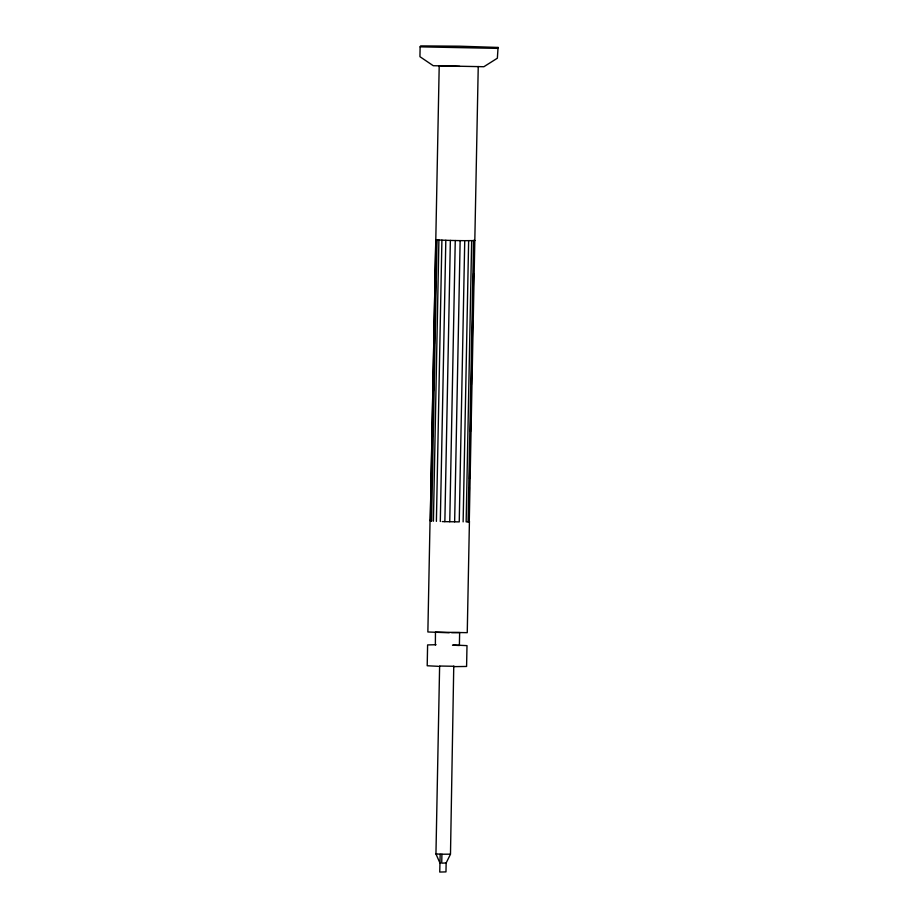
<?xml version="1.0" encoding="UTF-8"?>
<svg xmlns="http://www.w3.org/2000/svg" width="918" height="918" viewBox="0 0 918 918"><rect width="100%" height="100%" fill="white"/><g stroke="black" fill="none" stroke-linecap="round" stroke-linejoin="round"><path stroke-width="1.38" d="M420.123 46.852L419.939 56.686L433.262 65.717L483.866 66.727L497.361 58.213L498.061 47.438L459.608 46.198L420.639 45.9L420.123 46.852L497.556 48.379L498.061 47.438M430.049 520.322L427.868 631.974L449.177 632.777M430.29 520.231L439.206 65.844M431.012 515.262L430.898 520.976L430.301 520.908L431.563 520.885M431.632 483.855L431.908 469.58M432.55 436.75L432.837 422.475M433.078 409.635L433.135 406.777M433.445 391.068L433.755 375.37M433.973 363.953L434.065 359.672M434.375 343.963L434.673 328.265M434.902 316.848L434.96 313.99M435.293 296.858L435.602 281.16M435.798 271.166L435.878 266.886M436.188 251.176L436.406 239.759L435.809 239.69L437.071 239.667M430.255 520.345L435.798 239.805L437.037 239.873L431.609 521.149M433.411 521.229L438.907 240.011L437.037 239.873M436.394 521.367L441.902 240.149L438.907 240.011M440.307 521.504L445.815 240.298L441.902 240.149M439.619 665.986L435.947 853.97L439.997 863.115M474.136 244.785L474.227 240.505L474.824 240.573L464.738 240.665L459.241 521.883L444.863 521.642L450.359 240.424L445.815 240.298M450.084 854.176L441.914 854.222L441.73 863.161L446.148 862.954L450.486 854.222L453.756 666.193M449.751 521.745L455.259 240.539L450.359 240.424M446.148 862.954L445.976 871.893L439.745 872.054L440.17 854.176M454.639 521.826L460.147 240.619L464.738 240.665M463.131 521.894L468.639 240.677M471.657 240.654L466.149 521.872L469.316 521.78L468.719 521.711L468.995 507.436M468.065 521.803L473.573 240.596M469.282 493.161L469.385 487.458M469.557 478.886L469.924 460.331M470.2 446.056L470.314 440.353M470.475 431.781L470.842 413.226M471.118 398.951L471.232 393.237M471.404 384.676L471.737 367.544M472.047 351.846L472.15 346.132M472.322 337.572L472.655 320.439M472.965 304.742L473.08 299.027M473.218 291.89L473.585 273.334M473.86 259.06L473.975 253.345M469.431 521.022L467.251 632.674L435.465 632.112L435.361 644.998M478.244 66.498L469.282 521.114M454.066 666.284L440.032 666.032M435.798 239.805L436.406 239.759M474.227 240.505L474.836 240.459L473.585 240.378M468.719 521.711L469.327 521.676L468.077 521.596M436.612 853.901L435.947 853.97L441.983 854.222M436.05 644.711L427.604 644.929L427.203 665.757L438.448 666.33M460.147 240.619L455.259 240.539M451.645 632.651L459.643 632.536L459.39 645.503L452.482 645.147M453.561 666.64L466.585 666.457L466.998 645.629L453.285 644.998M442.235 521.585L444.863 521.642M459.711 66.371L439.343 65.671"/></g></svg>
